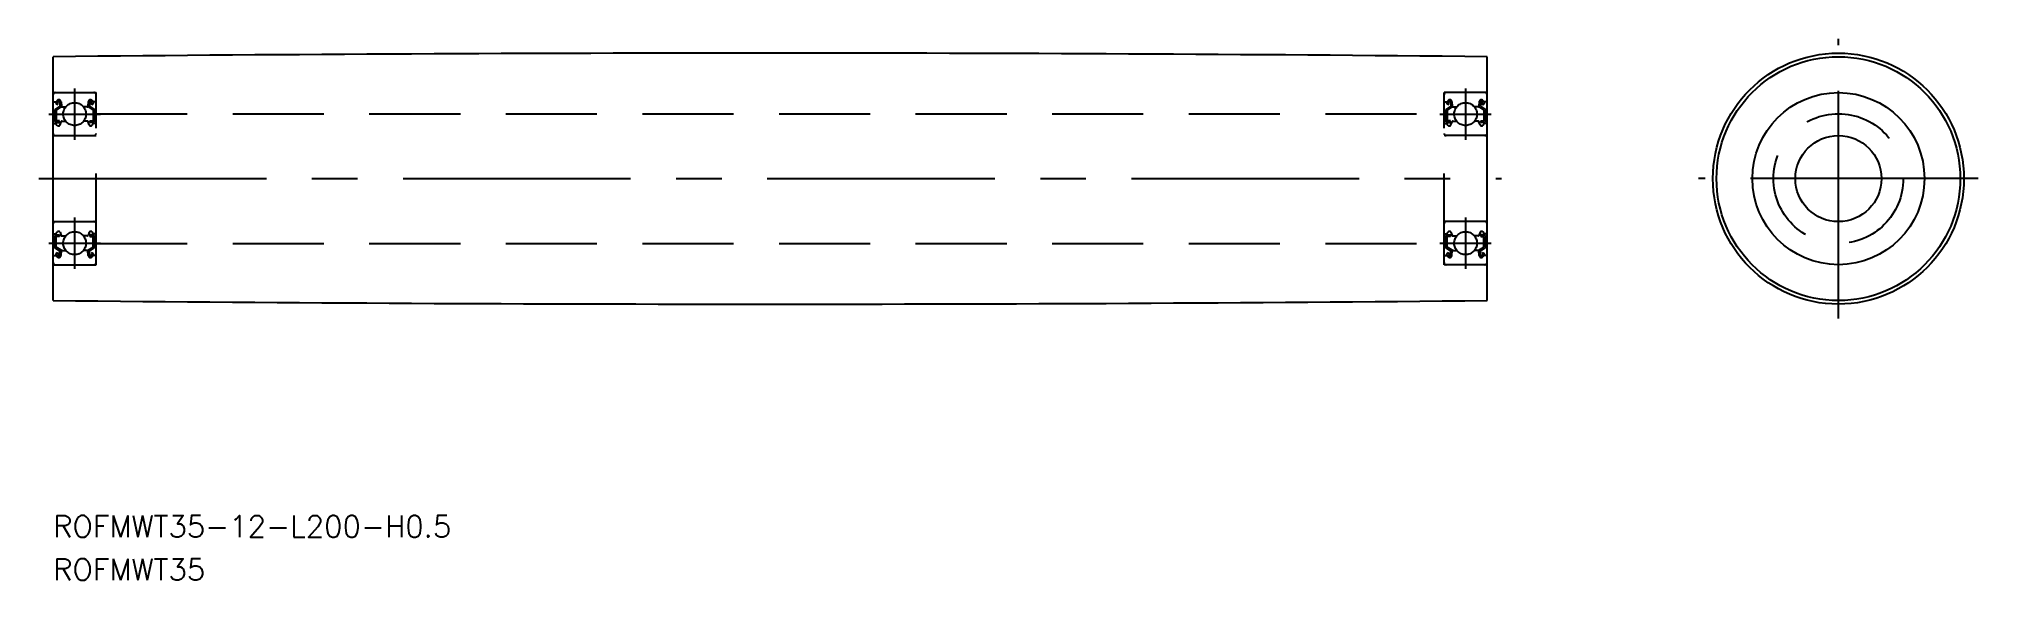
# Model space of a CAD drawing. Extents: x -2 to 268, y -56 to 19.
import ezdxf

# ---------------------------------------------------------------- set-up
doc = ezdxf.new("R2010")
doc.units = 0
doc.linetypes.add('CENTER', pattern=[50.8, 31.75, -6.35, 6.35, -6.35])
doc.linetypes.add('DASHED', pattern=[19.05, 12.7, -6.35])
doc.layers.get('0').update_dxf_attribs({"linetype": 'CONTINUOUS'})
doc.layers.add('CENTER', color=1, linetype='CONTINUOUS')
doc.styles.get("Standard").update_dxf_attribs({"font": 'txt.shx', "height": 3, "bigfont": 'bigfont.shx'})

msp = doc.modelspace()

# ---------------------------------------------------------------- linework, layer by layer
at = {"color": 7, "linetype": 'CONTINUOUS'}
for p, q in [((0, -17), (0, 17)), ((200, -17), (200, 17))]:
    msp.add_line(p, q, dxfattribs=at)
at = {"color": 3, "linetype": 'DASHED'}
for p, q in [((0, 12), (6, 12)), ((0.41, 10.7), (0.57, 10.89)), ((5.59, 10.7), (5.43, 10.89)), ((6, -12), (6, 12)), ((194, -12), (194, 12)), ((200, 12), (194, 12)), ((194.41, 10.7), (194.57, 10.89)), ((199.59, 10.7), (199.43, 10.89)), ((0.1, 10.7), (0.41, 10.7)), ((0.93, 10.1), (0.23, 9.66)), ((0.23, 9.66), (0.23, 8.05)), ((0.56, 10.29), (0.42, 10.43)), ((1.13, 9.99), (0.43, 9.55)), ((0.43, 9.55), (0.43, 8.05)), ((0.56, 10.57), (0.72, 10.76)), ((0.71, 10.43), (0.56, 10.57)), ((0.56, 10.29), (0.71, 10.43)), ((0.9, 10.7), (0.93, 10.1)), ((1.1, 10.72), (1.15, 10.09)), ((1.13, 10.33), (1.13, 9.99)), ((1.25, 10), (1.77, 10)), ((4.75, 10), (4.23, 10)), ((4.9, 10.72), (4.85, 10.09)), ((4.87, 10.33), (4.87, 9.99)), ((4.87, 9.99), (5.57, 9.55)), ((5.1, 10.7), (5.07, 10.1)), ((5.07, 10.1), (5.77, 9.66)), ((5.44, 10.57), (5.28, 10.76)), ((5.29, 10.43), (5.44, 10.57)), ((5.44, 10.29), (5.29, 10.43)), ((5.44, 10.29), (5.58, 10.43)), ((5.57, 9.55), (5.57, 8.05)), ((5.9, 10.7), (5.59, 10.7)), ((5.77, 9.66), (5.77, 8.05)), ((6, 9.05), (194, 9.05)), ((194.1, 10.7), (194.41, 10.7)), ((194.93, 10.1), (194.23, 9.66)), ((194.23, 9.66), (194.23, 8.05)), ((194.56, 10.29), (194.42, 10.43)), ((195.13, 9.99), (194.43, 9.55)), ((194.43, 9.55), (194.43, 8.05)), ((194.56, 10.57), (194.72, 10.76)), ((194.71, 10.43), (194.56, 10.57)), ((194.56, 10.29), (194.71, 10.43)), ((194.9, 10.7), (194.93, 10.1)), ((195.1, 10.72), (195.15, 10.09)), ((195.13, 10.33), (195.13, 9.99)), ((195.25, 10), (195.77, 10)), ((198.75, 10), (198.23, 10)), ((198.9, 10.72), (198.85, 10.09)), ((198.87, 10.33), (198.87, 9.99)), ((198.87, 9.99), (199.57, 9.55)), ((199.1, 10.7), (199.07, 10.1)), ((199.07, 10.1), (199.77, 9.66)), ((199.44, 10.57), (199.28, 10.76)), ((199.29, 10.43), (199.44, 10.57)), ((199.44, 10.29), (199.29, 10.43)), ((199.44, 10.29), (199.58, 10.43)), ((199.57, 9.55), (199.57, 8.05)), ((199.9, 10.7), (199.59, 10.7)), ((199.77, 9.66), (199.77, 8.05)), ((0, 6), (6, 6)), ((0.1, 7.7), (0.35, 7.7)), ((0.35, 7.7), (0.58, 7.42)), ((0.88, 8.05), (0.43, 8.05)), ((0.43, 7.85), (0.88, 7.85)), ((0.74, 7.35), (0.77, 7.35)), ((0.88, 7.85), (0.88, 8.05)), ((0.96, 7.48), (1.13, 7.93)), ((1.22, 8), (1.77, 8)), ((4.78, 8), (4.23, 8)), ((5.04, 7.48), (4.87, 7.93)), ((5.12, 7.85), (5.12, 8.05)), ((5.12, 8.05), (5.57, 8.05)), ((5.57, 7.85), (5.12, 7.85)), ((5.26, 7.35), (5.23, 7.35)), ((5.65, 7.7), (5.42, 7.42)), ((5.9, 7.7), (5.65, 7.7)), ((200, 6), (194, 6)), ((194.1, 7.7), (194.35, 7.7)), ((194.35, 7.7), (194.58, 7.42)), ((194.88, 8.05), (194.43, 8.05)), ((194.43, 7.85), (194.88, 7.85)), ((194.74, 7.35), (194.77, 7.35)), ((194.88, 7.85), (194.88, 8.05)), ((194.96, 7.48), (195.13, 7.93)), ((195.22, 8), (195.77, 8)), ((198.78, 8), (198.23, 8)), ((199.04, 7.48), (198.87, 7.93)), ((199.12, 7.85), (199.12, 8.05)), ((199.12, 8.05), (199.57, 8.05)), ((199.57, 7.85), (199.12, 7.85)), ((199.26, 7.35), (199.23, 7.35)), ((199.65, 7.7), (199.42, 7.42)), ((199.9, 7.7), (199.65, 7.7)), ((0, -6), (6, -6)), ((0.1, -7.7), (0.35, -7.7)), ((0.23, -9.66), (0.23, -8.05)), ((0.35, -7.7), (0.58, -7.42)), ((0.43, -7.85), (0.88, -7.85)), ((0.43, -9.55), (0.43, -8.05)), ((0.88, -8.05), (0.43, -8.05)), ((0.74, -7.35), (0.77, -7.35)), ((0.88, -7.85), (0.88, -8.05)), ((0.96, -7.48), (1.13, -7.93)), ((1.22, -8), (1.77, -8)), ((4.78, -8), (4.23, -8)), ((5.04, -7.48), (4.87, -7.93)), ((5.57, -7.85), (5.12, -7.85)), ((5.12, -7.85), (5.12, -8.05)), ((5.12, -8.05), (5.57, -8.05)), ((5.26, -7.35), (5.23, -7.35)), ((5.65, -7.7), (5.42, -7.42)), ((5.57, -9.55), (5.57, -8.05)), ((5.9, -7.7), (5.65, -7.7)), ((5.77, -9.66), (5.77, -8.05)), ((200, -6), (194, -6)), ((194.1, -7.7), (194.35, -7.7)), ((194.23, -9.66), (194.23, -8.05)), ((194.35, -7.7), (194.58, -7.42)), ((194.43, -7.85), (194.88, -7.85)), ((194.43, -9.55), (194.43, -8.05)), ((194.88, -8.05), (194.43, -8.05)), ((194.74, -7.35), (194.77, -7.35)), ((194.88, -7.85), (194.88, -8.05)), ((194.96, -7.48), (195.13, -7.93)), ((195.22, -8), (195.77, -8)), ((198.78, -8), (198.23, -8)), ((199.04, -7.48), (198.87, -7.93)), ((199.57, -7.85), (199.12, -7.85)), ((199.12, -7.85), (199.12, -8.05)), ((199.12, -8.05), (199.57, -8.05)), ((199.26, -7.35), (199.23, -7.35)), ((199.65, -7.7), (199.42, -7.42)), ((199.57, -9.55), (199.57, -8.05)), ((199.9, -7.7), (199.65, -7.7)), ((199.77, -9.66), (199.77, -8.05)), ((0.1, -10.7), (0.41, -10.7)), ((0.93, -10.1), (0.23, -9.66)), ((0.41, -10.7), (0.57, -10.89)), ((0.56, -10.29), (0.42, -10.43)), ((1.13, -9.99), (0.43, -9.55)), ((0.56, -10.29), (0.71, -10.43)), ((0.71, -10.43), (0.56, -10.57)), ((0.56, -10.57), (0.72, -10.76)), ((0.9, -10.7), (0.93, -10.1)), ((1.1, -10.72), (1.15, -10.09)), ((1.13, -10.33), (1.13, -9.99)), ((1.25, -10), (1.77, -10)), ((4.75, -10), (4.23, -10)), ((4.9, -10.72), (4.85, -10.09)), ((4.87, -9.99), (5.57, -9.55)), ((4.87, -10.33), (4.87, -9.99)), ((5.07, -10.1), (5.77, -9.66)), ((5.1, -10.7), (5.07, -10.1)), ((5.44, -10.57), (5.28, -10.76)), ((5.44, -10.29), (5.29, -10.43)), ((5.29, -10.43), (5.44, -10.57)), ((5.59, -10.7), (5.43, -10.89)), ((5.44, -10.29), (5.58, -10.43)), ((5.9, -10.7), (5.59, -10.7)), ((6, -9.05), (194, -9.05)), ((194.1, -10.7), (194.41, -10.7)), ((194.93, -10.1), (194.23, -9.66)), ((194.41, -10.7), (194.57, -10.89)), ((194.56, -10.29), (194.42, -10.43)), ((195.13, -9.99), (194.43, -9.55)), ((194.56, -10.29), (194.71, -10.43)), ((194.71, -10.43), (194.56, -10.57)), ((194.56, -10.57), (194.72, -10.76)), ((194.9, -10.7), (194.93, -10.1)), ((195.1, -10.72), (195.15, -10.09)), ((195.13, -10.33), (195.13, -9.99)), ((195.25, -10), (195.77, -10)), ((198.75, -10), (198.23, -10)), ((198.9, -10.72), (198.85, -10.09)), ((198.87, -9.99), (199.57, -9.55)), ((198.87, -10.33), (198.87, -9.99)), ((199.07, -10.1), (199.77, -9.66)), ((199.1, -10.7), (199.07, -10.1)), ((199.44, -10.57), (199.28, -10.76)), ((199.44, -10.29), (199.29, -10.43)), ((199.29, -10.43), (199.44, -10.57)), ((199.59, -10.7), (199.43, -10.89)), ((199.44, -10.29), (199.58, -10.43)), ((199.9, -10.7), (199.59, -10.7)), ((0, -12), (6, -12)), ((200, -12), (194, -12))]:
    msp.add_line(p, q, dxfattribs=at)
at = {"color": 7, "linetype": 'CONTINUOUS'}
for radius in [17.5, 17, 12, 6]:
    msp.add_circle((249, 0), radius, dxfattribs=at)
at = {"color": 3, "linetype": 'DASHED'}
for centre, radius in [((3, 9), 1.59), ((197, 9), 1.59), ((249, 0), 9.05), ((3, -9), 1.59), ((197, -9), 1.59)]:
    msp.add_circle(centre, radius, dxfattribs=at)
at = {"color": 7, "linetype": 'CONTINUOUS'}
for centre, start, end in [((100, -9982.75), 89.427047, 90.572953), ((100, 9982.75), 269.427047, 270.572953)]:
    msp.add_arc(centre, 10000.25, start, end, dxfattribs=at)
at = {"color": 3, "linetype": 'DASHED'}
for centre, radius, start, end in [((0.3, 11.7), 0.3, 90, 180), ((0.8, 10.7), 0.3, 4.935, 139.9921), ((5.2, 10.7), 0.3, 40.0079, 175.065), ((5.7, 11.7), 0.3, 0, 90), ((194.3, 11.7), 0.3, 90, 180), ((194.8, 10.7), 0.3, 4.935, 139.9921), ((199.2, 10.7), 0.3, 40.0079, 175.065), ((199.7, 11.7), 0.3, 0, 90), ((0.1, 10.8), 0.1, 180, 270), ((0.56, 10.57), 0.2, 139.9921, 224.998), ((0.8, 10.7), 0.1, 3.0864, 139.9628), ((1.25, 10.1), 0.1, 184.935, 269.9989), ((4.75, 10.1), 0.1, 270.0011, 355.065), ((5.2, 10.7), 0.1, 40.0372, 176.9136), ((5.44, 10.57), 0.2, 315.002, 40.0079), ((5.9, 10.8), 0.1, 270, 0), ((194.1, 10.8), 0.1, 180, 270), ((194.56, 10.57), 0.2, 139.9921, 224.998), ((194.8, 10.7), 0.1, 3.0864, 139.9628), ((195.25, 10.1), 0.1, 184.935, 269.9989), ((198.75, 10.1), 0.1, 270.0011, 355.065), ((199.2, 10.7), 0.1, 40.0372, 176.9136), ((199.44, 10.57), 0.2, 315.002, 40.0079), ((199.9, 10.8), 0.1, 270, 0), ((0.1, 7.6), 0.1, 90, 180), ((0.3, 6.3), 0.3, 180, 270), ((0.43, 8.05), 0.2, 180, 270), ((0.74, 7.55), 0.2, 219.9863, 270), ((0.77, 7.55), 0.2, 270, 340.0584), ((1.22, 7.9), 0.1, 89.999, 160.0584), ((4.78, 7.9), 0.1, 19.9416, 90.001), ((5.23, 7.55), 0.2, 199.9416, 270), ((5.26, 7.55), 0.2, 270, 320.0137), ((5.57, 8.05), 0.2, 270, 0), ((5.7, 6.3), 0.3, 270, 0), ((5.9, 7.6), 0.1, 0, 90), ((194.1, 7.6), 0.1, 90, 180), ((194.3, 6.3), 0.3, 180, 270), ((194.43, 8.05), 0.2, 180, 270), ((194.74, 7.55), 0.2, 219.9863, 270), ((194.77, 7.55), 0.2, 270, 340.0584), ((195.22, 7.9), 0.1, 89.999, 160.0584), ((198.78, 7.9), 0.1, 19.9416, 90.001), ((199.23, 7.55), 0.2, 199.9416, 270), ((199.26, 7.55), 0.2, 270, 320.0137), ((199.57, 8.05), 0.2, 270, 0), ((199.7, 6.3), 0.3, 270, 0), ((199.9, 7.6), 0.1, 0, 90), ((0.3, -6.3), 0.3, 90, 180), ((0.1, -7.6), 0.1, 180, 270), ((0.43, -8.05), 0.2, 90, 180), ((0.74, -7.55), 0.2, 90, 140.0137), ((0.77, -7.55), 0.2, 19.9416, 90), ((1.22, -7.9), 0.1, 199.9416, 270.001), ((4.78, -7.9), 0.1, 269.999, 340.0584), ((5.23, -7.55), 0.2, 90, 160.0584), ((5.26, -7.55), 0.2, 39.9863, 90), ((5.57, -8.05), 0.2, 0, 90), ((5.7, -6.3), 0.3, 0, 90), ((5.9, -7.6), 0.1, 270, 0), ((194.3, -6.3), 0.3, 90, 180), ((194.1, -7.6), 0.1, 180, 270), ((194.43, -8.05), 0.2, 90, 180), ((194.74, -7.55), 0.2, 90, 140.0137), ((194.77, -7.55), 0.2, 19.9416, 90), ((195.22, -7.9), 0.1, 199.9416, 270.001), ((198.78, -7.9), 0.1, 269.999, 340.0584), ((199.23, -7.55), 0.2, 90, 160.0584), ((199.26, -7.55), 0.2, 39.9863, 90), ((199.57, -8.05), 0.2, 0, 90), ((199.7, -6.3), 0.3, 0, 90), ((199.9, -7.6), 0.1, 270, 0), ((0.1, -10.8), 0.1, 90, 180), ((0.56, -10.57), 0.2, 135.002, 220.0079), ((0.8, -10.7), 0.3, 220.0079, 355.065), ((0.8, -10.7), 0.1, 220.0372, 356.9136), ((1.25, -10.1), 0.1, 90.0011, 175.065), ((4.75, -10.1), 0.1, 4.935, 89.9989), ((5.2, -10.7), 0.3, 184.935, 319.9921), ((5.2, -10.7), 0.1, 183.0864, 319.9628), ((5.44, -10.57), 0.2, 319.9921, 44.998), ((5.9, -10.8), 0.1, 0, 90), ((194.1, -10.8), 0.1, 90, 180), ((194.56, -10.57), 0.2, 135.002, 220.0079), ((194.8, -10.7), 0.3, 220.0079, 355.065), ((194.8, -10.7), 0.1, 220.0372, 356.9136), ((195.25, -10.1), 0.1, 90.0011, 175.065), ((198.75, -10.1), 0.1, 4.935, 89.9989), ((199.2, -10.7), 0.3, 184.935, 319.9921), ((199.2, -10.7), 0.1, 183.0864, 319.9628), ((199.44, -10.57), 0.2, 319.9921, 44.998), ((199.9, -10.8), 0.1, 0, 90), ((0.3, -11.7), 0.3, 180, 270), ((5.7, -11.7), 0.3, 270, 0), ((194.3, -11.7), 0.3, 180, 270), ((199.7, -11.7), 0.3, 270, 0)]:
    msp.add_arc(centre, radius, start, end, dxfattribs=at)
at = {"layer": 'CENTER', "color": 1, "linetype": 'CENTER'}
for p, q in [((249, -19.5), (249, 19.5)), ((3, 12.59), (3, 5.41)), ((197, 12.59), (197, 5.41)), ((-0.59, 9), (6.59, 9)), ((193.41, 9), (200.59, 9)), ((-2, 0), (202, 0)), ((268.5, 0), (229.5, 0)), ((3, -5.41), (3, -12.59)), ((197, -5.41), (197, -12.59)), ((-0.59, -9), (6.59, -9)), ((193.41, -9), (200.59, -9))]:
    msp.add_line(p, q, dxfattribs=at)

# ---------------------------------------------------------------- texts
at = {"color": 7, "linetype": 'CONTINUOUS'}
for s, p in [('ROFMWT35-12-L200-H0.5', (0, -50)), ('ROFMWT35', (0, -56))]:
    msp.add_text(s, height=3, dxfattribs=at).set_placement(p)

doc.saveas('drawing.dxf')
